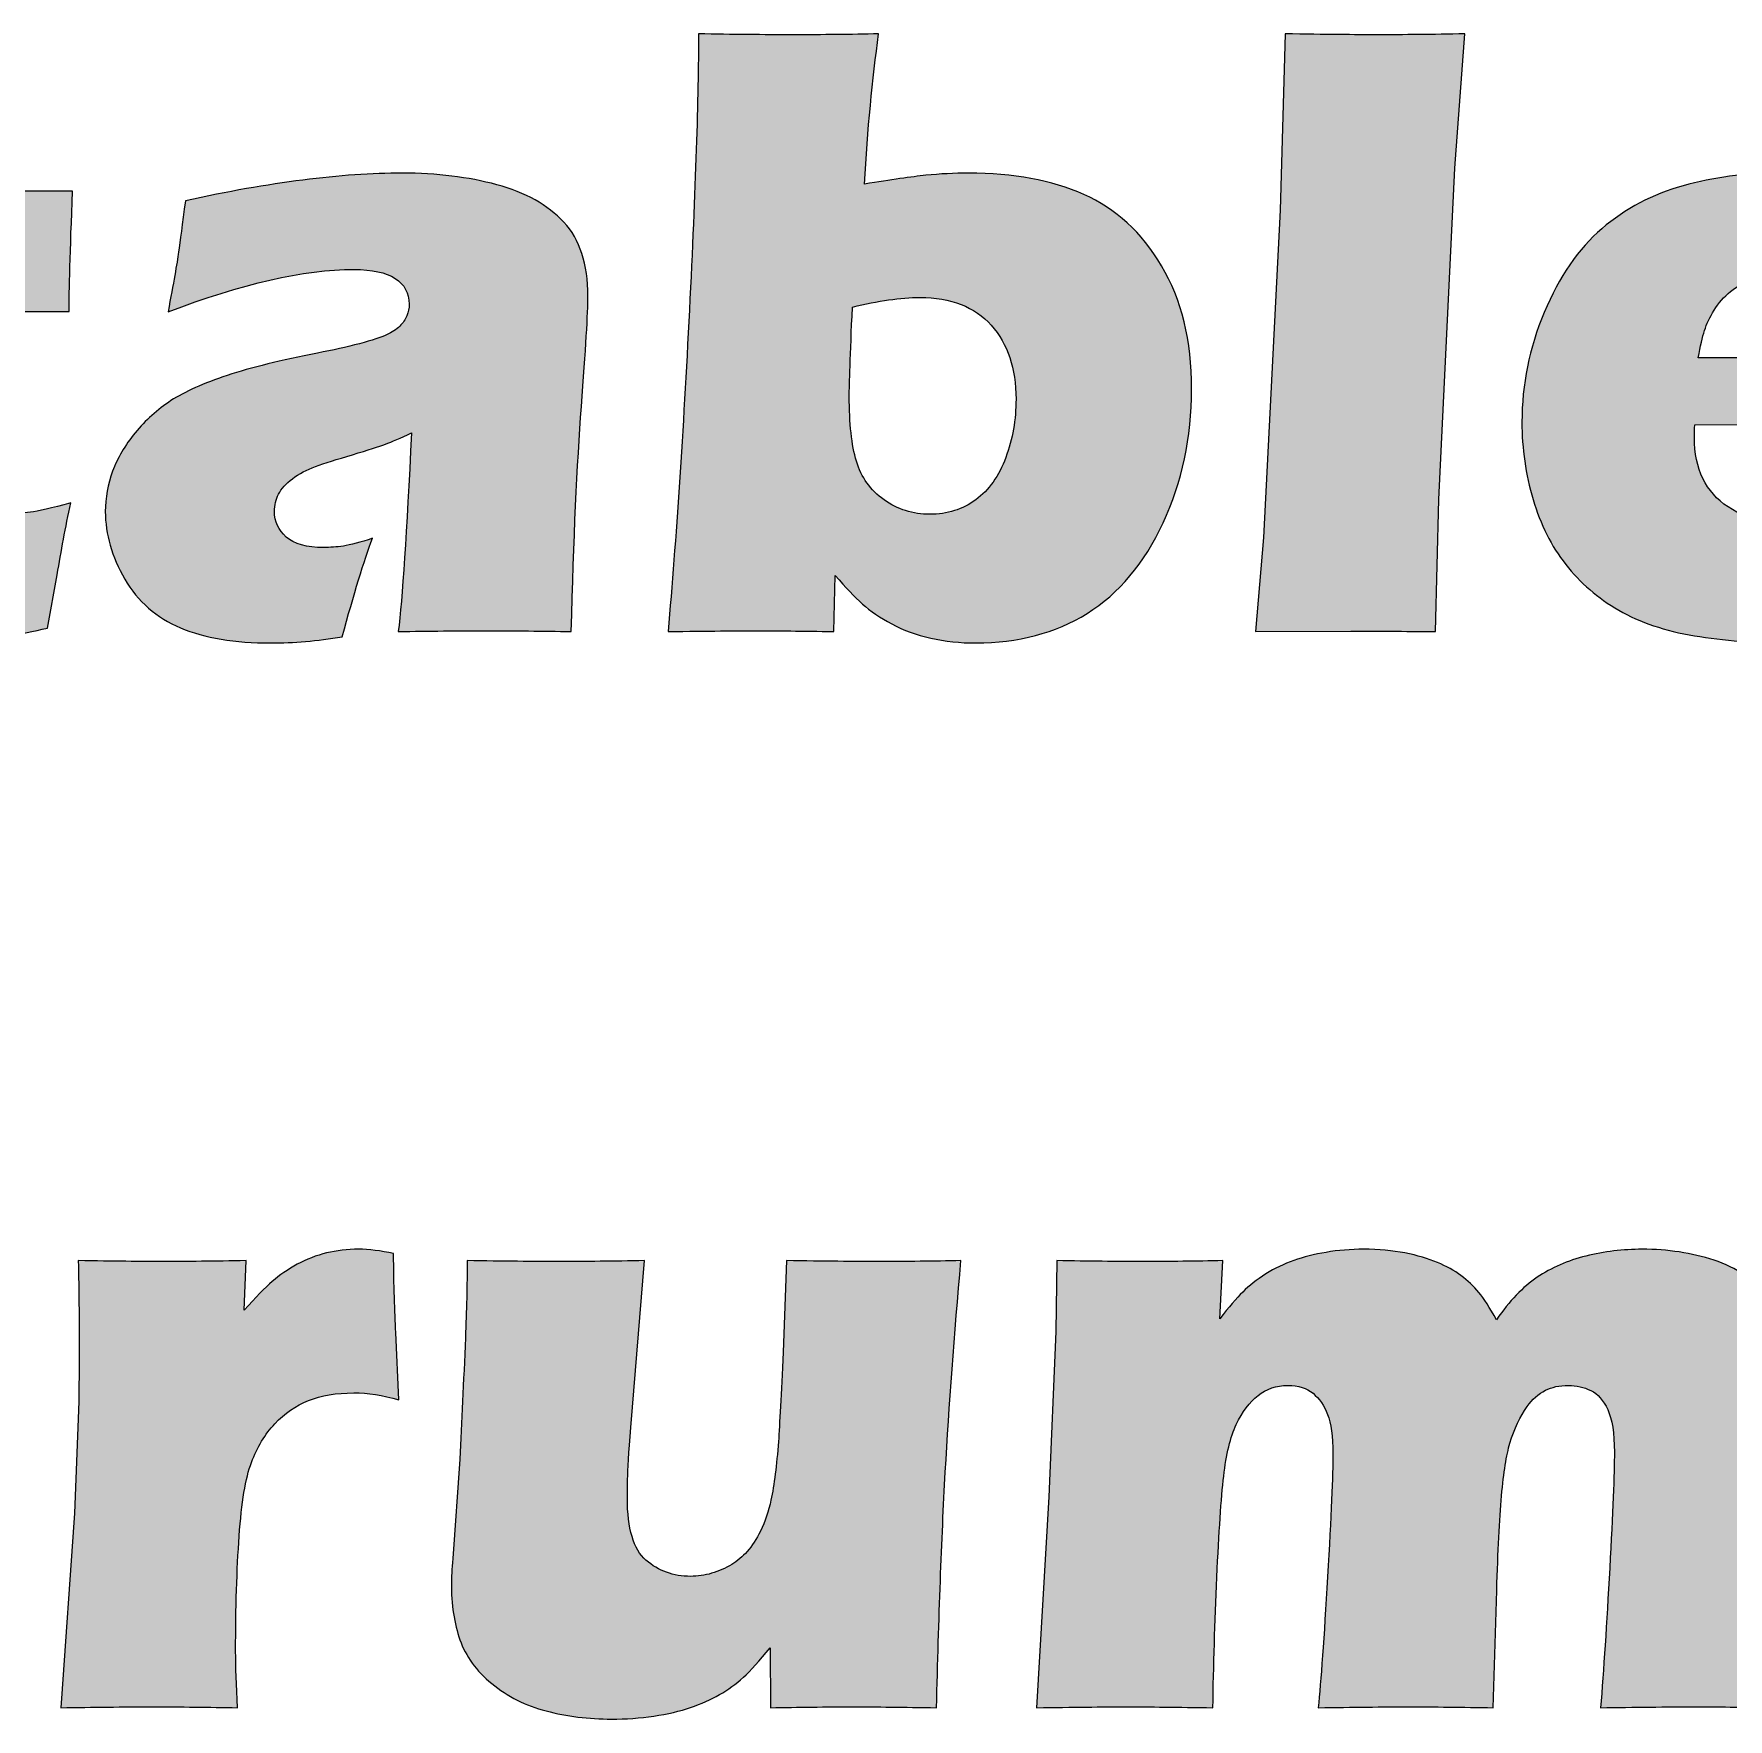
# Model space of a CAD drawing. Header units: inches. Extents: x 85 to 125, y -208 to -80.
# Drawn here: x 110.366 to 115.032, y -103.417 to -98.777 of the extents above; entities that cross this region are included whole.
import ezdxf

# ---------------------------------------------------------------- set-up
doc = ezdxf.new("R2010")
doc.units = ezdxf.units.IN
doc.header["$MEASUREMENT"] = 0
doc.layers.add('cut rectangle', color=7, linetype='Continuous')

# ---------------------------------------------------------------- blocks, each defined once
blk = doc.blocks.new('block 18')
at = {"layer": 'cut rectangle', "true_color": 0x1c1c1b}
h = blk.add_hatch(color=250, dxfattribs=at)
h.dxf.hatch_style = 2
edge = h.paths.add_edge_path()
edge.add_spline(control_points=[(112.1124, -100.4225), (112.1348, -100.1693), (112.1544, -99.8742), (112.1713, -99.5374), (112.1882, -99.2007), (112.1964, -98.9469), (112.1964, -98.7766), (112.2898, -98.7781), (112.3769, -98.779), (112.4583, -98.779), (112.5378, -98.779), (112.616, -98.7781), (112.6925, -98.7766), (112.6749, -98.902), (112.6619, -99.0398), (112.6539, -99.1902), (112.7273, -99.1781), (112.7835, -99.17), (112.8227, -99.166), (112.862, -99.1621), (112.9013, -99.16), (112.9399, -99.16), (113.0636, -99.16), (113.1693, -99.1795), (113.2575, -99.2184), (113.3454, -99.2575), (113.417, -99.3231), (113.4718, -99.4156), (113.5269, -99.5081), (113.5545, -99.621), (113.5545, -99.7545), (113.5545, -99.888), (113.5283, -100.0108), (113.4759, -100.1227), (113.4239, -100.2351), (113.354, -100.3181), (113.2665, -100.3725), (113.1786, -100.4266), (113.0766, -100.4538), (112.9602, -100.4538), (112.9168, -100.4538), (112.8755, -100.4493), (112.8358, -100.4406), (112.7966, -100.4318), (112.7607, -100.4187), (112.7287, -100.4015), (112.6963, -100.3841), (112.6694, -100.3658), (112.6477, -100.3465), (112.626, -100.3272), (112.6012, -100.301), (112.573, -100.2681), (112.573, -100.2681), (112.5688, -100.4225), (112.5688, -100.4225), (112.4827, -100.4209), (112.4107, -100.4201), (112.3525, -100.4201), (112.3053, -100.4201), (112.225, -100.4209), (112.1124, -100.4225)], knot_values=[0, 0, 0, 0, 1, 1, 1, 2, 2, 2, 3, 3, 3, 4, 4, 4, 5, 5, 5, 6, 6, 6, 7, 7, 7, 8, 8, 8, 9, 9, 9, 10, 10, 10, 11, 11, 11, 12, 12, 12, 13, 13, 13, 14, 14, 14, 15, 15, 15, 16, 16, 16, 17, 17, 17, 18, 18, 18, 19, 19, 19, 20, 20, 20, 20], degree=3, periodic=1)
edge = h.paths.add_edge_path()
edge.add_spline(control_points=[(112.6202, -99.529), (112.6143, -99.6625), (112.6116, -99.744), (112.6116, -99.7738), (112.6116, -99.8494), (112.6181, -99.9091), (112.6312, -99.9534), (112.6446, -99.9977), (112.6698, -100.033), (112.7073, -100.0595), (112.7445, -100.0861), (112.7866, -100.0993), (112.8334, -100.0993), (112.8817, -100.0993), (112.9237, -100.0861), (112.9599, -100.0595), (112.996, -100.033), (113.0236, -99.9942), (113.0425, -99.9433), (113.0615, -99.8921), (113.0708, -99.8385), (113.0708, -99.7822), (113.0708, -99.6978), (113.0481, -99.6301), (113.0026, -99.5791), (112.9571, -99.5279), (112.8916, -99.5025), (112.8062, -99.5025), (112.7532, -99.5025), (112.6911, -99.5112), (112.6202, -99.529)], knot_values=[0, 0, 0, 0, 1, 1, 1, 2, 2, 2, 3, 3, 3, 4, 4, 4, 5, 5, 5, 6, 6, 6, 7, 7, 7, 8, 8, 8, 9, 9, 9, 10, 10, 10, 10], degree=3, periodic=1)
h = blk.add_hatch(color=250, dxfattribs=at)
h.dxf.hatch_style = 2
edge = h.paths.add_edge_path()
edge.add_spline(control_points=[(113.7305, -100.4225), (113.7305, -100.4225), (113.7522, -100.1631), (113.7522, -100.1631), (113.7522, -100.1631), (113.7987, -99.2616), (113.7987, -99.2616), (113.7987, -99.2616), (113.8118, -98.7766), (113.8118, -98.7766), (113.9238, -98.7781), (114.0079, -98.779), (114.0644, -98.779), (114.1374, -98.779), (114.2184, -98.7781), (114.3069, -98.7766), (114.3069, -98.7766), (114.2793, -99.1467), (114.2793, -99.1467), (114.2793, -99.1467), (114.2352, -100.0583), (114.2352, -100.0583), (114.2352, -100.0583), (114.2256, -100.4225), (114.2256, -100.4225), (114.1395, -100.4216), (114.0616, -100.4213), (113.9924, -100.4213), (113.9924, -100.4213), (113.7305, -100.4225), (113.7305, -100.4225)], knot_values=[0, 0, 0, 0, 1, 1, 1, 2, 2, 2, 3, 3, 3, 4, 4, 4, 5, 5, 5, 6, 6, 6, 7, 7, 7, 8, 8, 8, 9, 9, 9, 10, 10, 10, 10], degree=3, periodic=1)
h = blk.add_hatch(color=250, dxfattribs=at)
h.dxf.hatch_style = 2
edge = h.paths.add_edge_path()
edge.add_spline(control_points=[(110.4677, -100.068), (110.4532, -100.1355), (110.4408, -100.2015), (110.4305, -100.2657), (110.4305, -100.2657), (110.4036, -100.4128), (110.4036, -100.4128), (110.3244, -100.4306), (110.262, -100.4418), (110.2176, -100.4466), (110.1728, -100.4514), (110.1297, -100.4538), (110.088, -100.4538), (110.0195, -100.4538), (109.9588, -100.448), (109.9058, -100.4362), (109.8527, -100.4247), (109.8086, -100.4033), (109.7731, -100.3725), (109.7377, -100.3415), (109.7135, -100.3058), (109.7008, -100.2657), (109.6881, -100.2256), (109.6815, -100.1829), (109.6815, -100.1379), (109.6815, -100.1298), (109.6818, -100.1155), (109.6825, -100.0952), (109.6836, -100.0745), (109.6863, -100.029), (109.6912, -99.9582), (109.6912, -99.9582), (109.7173, -99.541), (109.7173, -99.541), (109.7173, -99.541), (109.5296, -99.541), (109.5296, -99.541), (109.5337, -99.4856), (109.5372, -99.4124), (109.5403, -99.3216), (109.5403, -99.3216), (109.544, -99.2094), (109.544, -99.2094), (109.544, -99.2094), (109.7439, -99.2094), (109.7439, -99.2094), (109.7487, -99.1724), (109.7545, -99.0916), (109.7618, -98.9671), (109.7618, -98.9671), (109.9681, -98.9249), (109.9681, -98.9249), (110.006, -98.9176), (110.0866, -98.8992), (110.2096, -98.8694), (110.2041, -98.9747), (110.2, -99.088), (110.1976, -99.2094), (110.1976, -99.2094), (110.4725, -99.2094), (110.4725, -99.2094), (110.466, -99.3767), (110.4629, -99.4871), (110.4629, -99.541), (110.4629, -99.541), (110.1855, -99.541), (110.1855, -99.541), (110.1855, -99.541), (110.1711, -99.8425), (110.1711, -99.8425), (110.1693, -99.8874), (110.1686, -99.9164), (110.1686, -99.9293), (110.1686, -99.9679), (110.1728, -100.0001), (110.181, -100.0258), (110.1897, -100.0514), (110.2045, -100.07), (110.2258, -100.0812), (110.2472, -100.0924), (110.2706, -100.0981), (110.2965, -100.0981), (110.3157, -100.0981), (110.3357, -100.0967), (110.3567, -100.0938), (110.3778, -100.091), (110.4146, -100.0824), (110.4677, -100.068)], knot_values=[0, 0, 0, 0, 1, 1, 1, 2, 2, 2, 3, 3, 3, 4, 4, 4, 5, 5, 5, 6, 6, 6, 7, 7, 7, 8, 8, 8, 9, 9, 9, 10, 10, 10, 11, 11, 11, 12, 12, 12, 13, 13, 13, 14, 14, 14, 15, 15, 15, 16, 16, 16, 17, 17, 17, 18, 18, 18, 19, 19, 19, 20, 20, 20, 21, 21, 21, 22, 22, 22, 23, 23, 23, 24, 24, 24, 25, 25, 25, 26, 26, 26, 27, 27, 27, 28, 28, 28, 29, 29, 29, 29], degree=3, periodic=1)
h = blk.add_hatch(color=250, dxfattribs=at)
h.dxf.hatch_style = 2
edge = h.paths.add_edge_path()
edge.add_spline(control_points=[(110.7354, -99.5422), (110.7505, -99.4627), (110.7602, -99.4079), (110.7643, -99.3776), (110.7684, -99.3476), (110.7746, -99.3002), (110.7836, -99.236), (111.0151, -99.1853), (111.2142, -99.16), (111.3806, -99.16), (111.4754, -99.16), (111.5622, -99.1707), (111.6411, -99.1919), (111.7196, -99.2132), (111.7813, -99.2477), (111.8254, -99.2951), (111.8698, -99.3424), (111.8919, -99.4105), (111.8919, -99.4988), (111.8919, -99.5438), (111.8857, -99.6451), (111.874, -99.8027), (111.8619, -99.9603), (111.8526, -100.1668), (111.8461, -100.4225), (111.7672, -100.4209), (111.689, -100.4201), (111.6108, -100.4201), (111.5353, -100.4201), (111.4547, -100.4209), (111.3696, -100.4225), (111.3806, -100.3341), (111.3927, -100.1515), (111.4061, -99.875), (111.3755, -99.8895), (111.3517, -99.9), (111.3345, -99.9064), (111.3172, -99.9128), (111.2869, -99.9224), (111.2435, -99.9353), (111.2004, -99.9482), (111.1663, -99.9591), (111.1419, -99.9679), (111.1174, -99.9767), (111.0964, -99.988), (111.0781, -100.0016), (111.0602, -100.0153), (111.0475, -100.0294), (111.0399, -100.0439), (111.0323, -100.0583), (111.0285, -100.0743), (111.0285, -100.0921), (111.0285, -100.1195), (111.0392, -100.1427), (111.0609, -100.162), (111.0826, -100.1813), (111.1171, -100.191), (111.1646, -100.191), (111.1815, -100.191), (111.1994, -100.1896), (111.2187, -100.1868), (111.238, -100.1839), (111.2649, -100.1768), (111.2986, -100.1656), (111.2752, -100.2275), (111.2473, -100.3179), (111.2153, -100.4369), (111.146, -100.4481), (111.0806, -100.4538), (111.0189, -100.4538), (110.919, -100.4538), (110.836, -100.44), (110.7698, -100.4121), (110.7033, -100.3846), (110.6523, -100.3396), (110.6165, -100.2778), (110.5807, -100.2159), (110.5628, -100.1539), (110.5628, -100.0921), (110.5628, -100.0544), (110.5697, -100.0173), (110.5827, -99.9811), (110.5962, -99.945), (110.6168, -99.9097), (110.6448, -99.875), (110.673, -99.8404), (110.7061, -99.811), (110.7436, -99.7865), (110.7815, -99.7619), (110.8332, -99.7388), (110.8987, -99.7171), (110.9641, -99.6954), (111.0471, -99.6749), (111.1474, -99.6556), (111.1894, -99.6475), (111.2277, -99.6389), (111.2625, -99.6297), (111.2976, -99.6204), (111.3224, -99.6124), (111.3372, -99.6056), (111.3524, -99.5987), (111.3644, -99.5906), (111.3734, -99.5815), (111.3827, -99.5722), (111.3892, -99.5626), (111.3934, -99.5526), (111.3975, -99.5424), (111.3996, -99.5317), (111.3996, -99.5205), (111.3996, -99.4901), (111.3865, -99.4665), (111.361, -99.4499), (111.3352, -99.4336), (111.2973, -99.4253), (111.2476, -99.4253), (111.1095, -99.4253), (110.9386, -99.4642), (110.7354, -99.5422)], knot_values=[0, 0, 0, 0, 1, 1, 1, 2, 2, 2, 3, 3, 3, 4, 4, 4, 5, 5, 5, 6, 6, 6, 7, 7, 7, 8, 8, 8, 9, 9, 9, 10, 10, 10, 11, 11, 11, 12, 12, 12, 13, 13, 13, 14, 14, 14, 15, 15, 15, 16, 16, 16, 17, 17, 17, 18, 18, 18, 19, 19, 19, 20, 20, 20, 21, 21, 21, 22, 22, 22, 23, 23, 23, 24, 24, 24, 25, 25, 25, 26, 26, 26, 27, 27, 27, 28, 28, 28, 29, 29, 29, 30, 30, 30, 31, 31, 31, 32, 32, 32, 33, 33, 33, 34, 34, 34, 35, 35, 35, 36, 36, 36, 37, 37, 37, 38, 38, 38, 39, 39, 39, 39], degree=3, periodic=1)
h = blk.add_hatch(color=250, dxfattribs=at)
h.dxf.hatch_style = 2
edge = h.paths.add_edge_path()
edge.add_spline(control_points=[(115.6915, -100.0583), (115.6811, -100.1066), (115.6608, -100.2232), (115.6312, -100.408), (115.5378, -100.4264), (115.4596, -100.4387), (115.3962, -100.4449), (115.3325, -100.4507), (115.2681, -100.4538), (115.2033, -100.4538), (115.1075, -100.4538), (115.0193, -100.4473), (114.9391, -100.434), (114.8588, -100.4207), (114.7892, -100.3971), (114.731, -100.3636), (114.6728, -100.3298), (114.6238, -100.2878), (114.5846, -100.2376), (114.5453, -100.1873), (114.5153, -100.1277), (114.4946, -100.0587), (114.4743, -99.9896), (114.464, -99.9186), (114.464, -99.8454), (114.464, -99.7427), (114.4847, -99.6422), (114.5253, -99.5436), (114.5667, -99.4453), (114.6194, -99.3684), (114.6841, -99.313), (114.7489, -99.2577), (114.8233, -99.2182), (114.9077, -99.195), (114.9921, -99.1717), (115.0786, -99.16), (115.1668, -99.16), (115.2584, -99.16), (115.3459, -99.1707), (115.4293, -99.1919), (115.5123, -99.2132), (115.583, -99.2504), (115.6408, -99.3035), (115.6987, -99.3566), (115.74, -99.4165), (115.7645, -99.4832), (115.789, -99.5498), (115.8014, -99.6218), (115.8014, -99.699), (115.8014, -99.7448), (115.7959, -99.7958), (115.7855, -99.8521), (115.7855, -99.8521), (114.9401, -99.8533), (114.9401, -99.8533), (114.9394, -99.8661), (114.9391, -99.8778), (114.9391, -99.8881), (114.9391, -99.9746), (114.9701, -100.0383), (115.0317, -100.0792), (115.0937, -100.12), (115.1695, -100.1403), (115.2584, -100.1403), (115.3115, -100.1403), (115.3721, -100.1341), (115.44, -100.1217), (115.5079, -100.1091), (115.5919, -100.0881), (115.6915, -100.0583)], knot_values=[0, 0, 0, 0, 1, 1, 1, 2, 2, 2, 3, 3, 3, 4, 4, 4, 5, 5, 5, 6, 6, 6, 7, 7, 7, 8, 8, 8, 9, 9, 9, 10, 10, 10, 11, 11, 11, 12, 12, 12, 13, 13, 13, 14, 14, 14, 15, 15, 15, 16, 16, 16, 17, 17, 17, 18, 18, 18, 19, 19, 19, 20, 20, 20, 21, 21, 21, 22, 22, 22, 23, 23, 23, 23], degree=3, periodic=1)
edge = h.paths.add_edge_path()
edge.add_spline(control_points=[(114.9497, -99.6689), (114.9497, -99.6689), (115.348, -99.6689), (115.348, -99.6689), (115.3487, -99.6552), (115.349, -99.6435), (115.349, -99.6339), (115.349, -99.592), (115.3415, -99.5564), (115.3266, -99.5266), (115.3118, -99.4968), (115.2905, -99.4751), (115.2629, -99.4615), (115.235, -99.4478), (115.204, -99.441), (115.1695, -99.441), (115.1454, -99.441), (115.122, -99.4447), (115.0993, -99.4523), (115.0769, -99.4601), (115.0565, -99.4713), (115.0386, -99.4861), (115.0204, -99.5011), (115.0056, -99.5181), (114.9932, -99.5374), (114.9814, -99.5567), (114.9725, -99.5753), (114.967, -99.5936), (114.9611, -99.6115), (114.9556, -99.6366), (114.9497, -99.6689)], knot_values=[0, 0, 0, 0, 1, 1, 1, 2, 2, 2, 3, 3, 3, 4, 4, 4, 5, 5, 5, 6, 6, 6, 7, 7, 7, 8, 8, 8, 9, 9, 9, 10, 10, 10, 10], degree=3, periodic=1)
h = blk.add_hatch(color=250, dxfattribs=at)
h.dxf.hatch_style = 2
edge = h.paths.add_edge_path()
edge.add_spline(control_points=[(110.4401, -103.3858), (110.4401, -103.3858), (110.4777, -102.8504), (110.4777, -102.8504), (110.4777, -102.8504), (110.4897, -102.5429), (110.4897, -102.5429), (110.4904, -102.4875), (110.4908, -102.4308), (110.4908, -102.3729), (110.4908, -102.3142), (110.4901, -102.2415), (110.4883, -102.1547), (110.5858, -102.1562), (110.663, -102.1571), (110.7199, -102.1571), (110.7867, -102.1571), (110.8635, -102.1562), (110.9503, -102.1547), (110.9503, -102.1547), (110.9452, -102.2909), (110.9452, -102.2909), (110.9765, -102.2556), (111.0024, -102.2292), (111.0227, -102.212), (111.0427, -102.1946), (111.0654, -102.1789), (111.0912, -102.1648), (111.1171, -102.1509), (111.1439, -102.1404), (111.1722, -102.1335), (111.2001, -102.1268), (111.2297, -102.1233), (111.26, -102.1233), (111.289, -102.1233), (111.3214, -102.1273), (111.3565, -102.1354), (111.3575, -102.223), (111.3596, -102.2954), (111.3627, -102.3524), (111.3627, -102.3524), (111.371, -102.5381), (111.371, -102.5381), (111.3269, -102.5252), (111.2855, -102.5188), (111.247, -102.5188), (111.1987, -102.5188), (111.1574, -102.5259), (111.1222, -102.54), (111.0874, -102.5539), (111.0564, -102.5753), (111.0296, -102.6037), (111.0027, -102.6323), (110.9813, -102.668), (110.9651, -102.7105), (110.949, -102.7531), (110.9379, -102.8206), (110.9314, -102.9131), (110.9248, -103.0056), (110.9217, -103.1112), (110.9217, -103.2302), (110.9217, -103.2721), (110.9235, -103.3239), (110.9266, -103.3858), (110.8487, -103.3842), (110.7702, -103.3834), (110.6913, -103.3834), (110.6134, -103.3834), (110.5297, -103.3842), (110.4401, -103.3858)], knot_values=[0, 0, 0, 0, 1, 1, 1, 2, 2, 2, 3, 3, 3, 4, 4, 4, 5, 5, 5, 6, 6, 6, 7, 7, 7, 8, 8, 8, 9, 9, 9, 10, 10, 10, 11, 11, 11, 12, 12, 12, 13, 13, 13, 14, 14, 14, 15, 15, 15, 16, 16, 16, 17, 17, 17, 18, 18, 18, 19, 19, 19, 20, 20, 20, 21, 21, 21, 22, 22, 22, 23, 23, 23, 23], degree=3, periodic=1)
h = blk.add_hatch(color=250, dxfattribs=at)
h.dxf.hatch_style = 2
edge = h.paths.add_edge_path()
edge.add_spline(control_points=[(113.1276, -103.3858), (113.1276, -103.3858), (113.1614, -102.8046), (113.1614, -102.8046), (113.1614, -102.8046), (113.1807, -102.35), (113.1807, -102.35), (113.1807, -102.35), (113.1831, -102.1547), (113.1831, -102.1547), (113.2716, -102.1562), (113.3495, -102.1571), (113.417, -102.1571), (113.4935, -102.1571), (113.5679, -102.1562), (113.6403, -102.1547), (113.6403, -102.1547), (113.632, -102.315), (113.632, -102.315), (113.6568, -102.2828), (113.6778, -102.2582), (113.695, -102.241), (113.7126, -102.2236), (113.7336, -102.2072), (113.7584, -102.1914), (113.7832, -102.1758), (113.8091, -102.1633), (113.8356, -102.1541), (113.8621, -102.1448), (113.8918, -102.1374), (113.9248, -102.1318), (113.9579, -102.1261), (113.9924, -102.1233), (114.0285, -102.1233), (114.0695, -102.1233), (114.1074, -102.1268), (114.1419, -102.1335), (114.1763, -102.1404), (114.2063, -102.149), (114.2311, -102.1595), (114.2559, -102.17), (114.2776, -102.182), (114.2962, -102.1957), (114.3148, -102.2093), (114.331, -102.2248), (114.3451, -102.242), (114.3593, -102.2594), (114.3754, -102.2845), (114.3941, -102.3174), (114.4292, -102.2659), (114.4667, -102.227), (114.506, -102.2005), (114.5453, -102.174), (114.5901, -102.1545), (114.6404, -102.1421), (114.6907, -102.1295), (114.7424, -102.1233), (114.7954, -102.1233), (114.8653, -102.1233), (114.9311, -102.1333), (114.9932, -102.1535), (115.0552, -102.1736), (115.1058, -102.2082), (115.1458, -102.2578), (115.1854, -102.3071), (115.2054, -102.3714), (115.2054, -102.4501), (115.2054, -102.4871), (115.2026, -102.5429), (115.1974, -102.6177), (115.1923, -102.6924), (115.1847, -102.8208), (115.1754, -103.003), (115.1661, -103.1849), (115.1609, -103.3126), (115.1602, -103.3858), (115.0862, -103.3842), (115.0149, -103.3834), (114.946, -103.3834), (114.8616, -103.3834), (114.7734, -103.3842), (114.6807, -103.3858), (114.689, -103.2836), (114.6972, -103.1556), (114.7058, -103.0016), (114.7144, -102.8478), (114.7186, -102.741), (114.7186, -102.6816), (114.7186, -102.6294), (114.7124, -102.5906), (114.7003, -102.565), (114.6883, -102.5393), (114.6728, -102.5217), (114.6538, -102.5124), (114.6349, -102.503), (114.6142, -102.4983), (114.5918, -102.4983), (114.5673, -102.4983), (114.5467, -102.5028), (114.5288, -102.5117), (114.5095, -102.5214), (114.4926, -102.5364), (114.4781, -102.5567), (114.4588, -102.5834), (114.443, -102.617), (114.4309, -102.6575), (114.4213, -102.6892), (114.4137, -102.7374), (114.4078, -102.8022), (114.4023, -102.8681), (114.3978, -102.955), (114.3947, -103.0626), (114.3947, -103.0626), (114.3851, -103.3858), (114.3851, -103.3858), (114.299, -103.3842), (114.2215, -103.3834), (114.1525, -103.3834), (114.0819, -103.3834), (113.9986, -103.3842), (113.9031, -103.3858), (113.9104, -103.3143), (113.919, -103.194), (113.9286, -103.0252), (113.9386, -102.8564), (113.9434, -102.7434), (113.9434, -102.6864), (113.9434, -102.6382), (113.9386, -102.602), (113.929, -102.5779), (113.9193, -102.5538), (113.9059, -102.5345), (113.8887, -102.52), (113.8714, -102.5055), (113.8483, -102.4983), (113.8194, -102.4983), (113.7881, -102.4983), (113.7605, -102.5076), (113.7374, -102.526), (113.714, -102.5445), (113.694, -102.571), (113.6775, -102.6056), (113.6609, -102.6402), (113.6496, -102.6878), (113.6427, -102.7484), (113.6358, -102.8092), (113.6296, -102.9019), (113.6237, -103.0264), (113.6182, -103.151), (113.6148, -103.2709), (113.613, -103.3858), (113.5156, -103.3842), (113.4367, -103.3834), (113.3764, -103.3834), (113.3095, -103.3834), (113.2269, -103.3842), (113.1276, -103.3858)], knot_values=[0, 0, 0, 0, 1, 1, 1, 2, 2, 2, 3, 3, 3, 4, 4, 4, 5, 5, 5, 6, 6, 6, 7, 7, 7, 8, 8, 8, 9, 9, 9, 10, 10, 10, 11, 11, 11, 12, 12, 12, 13, 13, 13, 14, 14, 14, 15, 15, 15, 16, 16, 16, 17, 17, 17, 18, 18, 18, 19, 19, 19, 20, 20, 20, 21, 21, 21, 22, 22, 22, 23, 23, 23, 24, 24, 24, 25, 25, 25, 26, 26, 26, 27, 27, 27, 28, 28, 28, 29, 29, 29, 30, 30, 30, 31, 31, 31, 32, 32, 32, 33, 33, 33, 34, 34, 34, 35, 35, 35, 36, 36, 36, 37, 37, 37, 38, 38, 38, 39, 39, 39, 40, 40, 40, 41, 41, 41, 42, 42, 42, 43, 43, 43, 44, 44, 44, 45, 45, 45, 46, 46, 46, 47, 47, 47, 48, 48, 48, 49, 49, 49, 50, 50, 50, 51, 51, 51, 52, 52, 52, 52], degree=3, periodic=1)
h = blk.add_hatch(color=250, dxfattribs=at)
h.dxf.hatch_style = 2
edge = h.paths.add_edge_path()
edge.add_spline(control_points=[(112.852, -103.3858), (112.7604, -103.3842), (112.6839, -103.3834), (112.6229, -103.3834), (112.5471, -103.3834), (112.4713, -103.3842), (112.3949, -103.3858), (112.3949, -103.3858), (112.3935, -103.2206), (112.3935, -103.2206), (112.3645, -103.2567), (112.3401, -103.2838), (112.3201, -103.302), (112.2998, -103.32), (112.2781, -103.336), (112.2543, -103.3496), (112.2305, -103.3632), (112.204, -103.3751), (112.1747, -103.3851), (112.1454, -103.3952), (112.1117, -103.403), (112.0734, -103.4087), (112.0352, -103.4144), (111.9966, -103.4171), (111.957, -103.4171), (111.8936, -103.4171), (111.8337, -103.4097), (111.7768, -103.3947), (111.7203, -103.3799), (111.6704, -103.3548), (111.6273, -103.3194), (111.5842, -103.2841), (111.5549, -103.2438), (111.5394, -103.1989), (111.5236, -103.1539), (111.5157, -103.1015), (111.5157, -103.0421), (111.5157, -103.0276), (111.5171, -103.0051), (111.5195, -102.9746), (111.5195, -102.9746), (111.5388, -102.7009), (111.5388, -102.7009), (111.5443, -102.6005), (111.5494, -102.489), (111.5543, -102.3669), (111.5577, -102.2921), (111.5591, -102.2213), (111.5591, -102.1547), (111.659, -102.1562), (111.7437, -102.1571), (111.8137, -102.1571), (111.8843, -102.1571), (111.9625, -102.1562), (112.0476, -102.1547), (112.0476, -102.1547), (112.01, -102.6141), (112.01, -102.6141), (112.0045, -102.684), (112.0014, -102.7315), (112.0011, -102.757), (112.0007, -102.7822), (112.0004, -102.7994), (112.0004, -102.8082), (112.0004, -102.8926), (112.0176, -102.9496), (112.0517, -102.9794), (112.0862, -103.0092), (112.1272, -103.024), (112.1747, -103.024), (112.194, -103.024), (112.2133, -103.0213), (112.2326, -103.0156), (112.2519, -103.0099), (112.2705, -103.002), (112.2884, -102.9915), (112.3036, -102.9818), (112.3177, -102.9698), (112.3304, -102.9553), (112.3442, -102.94), (112.3563, -102.9215), (112.367, -102.8998), (112.3797, -102.8733), (112.3894, -102.8447), (112.3959, -102.8142), (112.4049, -102.7717), (112.4114, -102.7178), (112.4166, -102.6526), (112.4197, -102.6053), (112.4238, -102.5233), (112.4293, -102.4067), (112.4293, -102.4067), (112.4386, -102.1547), (112.4386, -102.1547), (112.5423, -102.1562), (112.6274, -102.1571), (112.6942, -102.1571), (112.7687, -102.1571), (112.8438, -102.1562), (112.9192, -102.1547), (112.9009, -102.3588), (112.8865, -102.5529), (112.8761, -102.7371), (112.8658, -102.9212), (112.8579, -103.1374), (112.852, -103.3858)], knot_values=[0, 0, 0, 0, 1, 1, 1, 2, 2, 2, 3, 3, 3, 4, 4, 4, 5, 5, 5, 6, 6, 6, 7, 7, 7, 8, 8, 8, 9, 9, 9, 10, 10, 10, 11, 11, 11, 12, 12, 12, 13, 13, 13, 14, 14, 14, 15, 15, 15, 16, 16, 16, 17, 17, 17, 18, 18, 18, 19, 19, 19, 20, 20, 20, 21, 21, 21, 22, 22, 22, 23, 23, 23, 24, 24, 24, 25, 25, 25, 26, 26, 26, 27, 27, 27, 28, 28, 28, 29, 29, 29, 30, 30, 30, 31, 31, 31, 32, 32, 32, 33, 33, 33, 34, 34, 34, 35, 35, 35, 35], degree=3, periodic=1)
at = {"layer": 'cut rectangle', "lineweight": 0}
for points, knots in [([(112.1124, -100.4225), (112.1348, -100.1693), (112.1544, -99.8742), (112.1713, -99.5374), (112.1882, -99.2007), (112.1964, -98.9469), (112.1964, -98.7766), (112.2898, -98.7781), (112.3769, -98.779), (112.4583, -98.779), (112.5378, -98.779), (112.616, -98.7781), (112.6925, -98.7766), (112.6749, -98.902), (112.6619, -99.0398), (112.6539, -99.1902), (112.7273, -99.1781), (112.7835, -99.17), (112.8227, -99.166), (112.862, -99.1621), (112.9013, -99.16), (112.9399, -99.16), (113.0636, -99.16), (113.1693, -99.1795), (113.2575, -99.2184), (113.3454, -99.2575), (113.417, -99.3231), (113.4718, -99.4156), (113.5269, -99.5081), (113.5545, -99.621), (113.5545, -99.7545), (113.5545, -99.888), (113.5283, -100.0108), (113.4759, -100.1227), (113.4239, -100.2351), (113.354, -100.3181), (113.2665, -100.3725), (113.1786, -100.4266), (113.0766, -100.4538), (112.9602, -100.4538), (112.9168, -100.4538), (112.8755, -100.4493), (112.8358, -100.4406), (112.7966, -100.4318), (112.7607, -100.4187), (112.7287, -100.4015), (112.6963, -100.3841), (112.6694, -100.3658), (112.6477, -100.3465), (112.626, -100.3272), (112.6012, -100.301), (112.573, -100.2681), (112.573, -100.2681), (112.5688, -100.4225), (112.5688, -100.4225), (112.4827, -100.4209), (112.4107, -100.4201), (112.3525, -100.4201), (112.3053, -100.4201), (112.225, -100.4209), (112.1124, -100.4225)], [0, 0, 0, 0, 1, 1, 1, 2, 2, 2, 3, 3, 3, 4, 4, 4, 5, 5, 5, 6, 6, 6, 7, 7, 7, 8, 8, 8, 9, 9, 9, 10, 10, 10, 11, 11, 11, 12, 12, 12, 13, 13, 13, 14, 14, 14, 15, 15, 15, 16, 16, 16, 17, 17, 17, 18, 18, 18, 19, 19, 19, 20, 20, 20, 20]), ([(113.7305, -100.4225), (113.7305, -100.4225), (113.7522, -100.1631), (113.7522, -100.1631), (113.7522, -100.1631), (113.7987, -99.2616), (113.7987, -99.2616), (113.7987, -99.2616), (113.8118, -98.7766), (113.8118, -98.7766), (113.9238, -98.7781), (114.0079, -98.779), (114.0644, -98.779), (114.1374, -98.779), (114.2184, -98.7781), (114.3069, -98.7766), (114.3069, -98.7766), (114.2793, -99.1467), (114.2793, -99.1467), (114.2793, -99.1467), (114.2352, -100.0583), (114.2352, -100.0583), (114.2352, -100.0583), (114.2256, -100.4225), (114.2256, -100.4225), (114.1395, -100.4216), (114.0616, -100.4213), (113.9924, -100.4213), (113.9924, -100.4213), (113.7305, -100.4225), (113.7305, -100.4225)], [0, 0, 0, 0, 1, 1, 1, 2, 2, 2, 3, 3, 3, 4, 4, 4, 5, 5, 5, 6, 6, 6, 7, 7, 7, 8, 8, 8, 9, 9, 9, 10, 10, 10, 10]), ([(110.4677, -100.068), (110.4532, -100.1355), (110.4408, -100.2015), (110.4305, -100.2657), (110.4305, -100.2657), (110.4036, -100.4128), (110.4036, -100.4128), (110.3244, -100.4306), (110.262, -100.4418), (110.2176, -100.4466), (110.1728, -100.4514), (110.1297, -100.4538), (110.088, -100.4538), (110.0195, -100.4538), (109.9588, -100.448), (109.9058, -100.4362), (109.8527, -100.4247), (109.8086, -100.4033), (109.7731, -100.3725), (109.7377, -100.3415), (109.7135, -100.3058), (109.7008, -100.2657), (109.6881, -100.2256), (109.6815, -100.1829), (109.6815, -100.1379), (109.6815, -100.1298), (109.6818, -100.1155), (109.6825, -100.0952), (109.6836, -100.0745), (109.6863, -100.029), (109.6912, -99.9582), (109.6912, -99.9582), (109.7173, -99.541), (109.7173, -99.541), (109.7173, -99.541), (109.5296, -99.541), (109.5296, -99.541), (109.5337, -99.4856), (109.5372, -99.4124), (109.5403, -99.3216), (109.5403, -99.3216), (109.544, -99.2094), (109.544, -99.2094), (109.544, -99.2094), (109.7439, -99.2094), (109.7439, -99.2094), (109.7487, -99.1724), (109.7545, -99.0916), (109.7618, -98.9671), (109.7618, -98.9671), (109.9681, -98.9249), (109.9681, -98.9249), (110.006, -98.9176), (110.0866, -98.8992), (110.2096, -98.8694), (110.2041, -98.9747), (110.2, -99.088), (110.1976, -99.2094), (110.1976, -99.2094), (110.4725, -99.2094), (110.4725, -99.2094), (110.466, -99.3767), (110.4629, -99.4871), (110.4629, -99.541), (110.4629, -99.541), (110.1855, -99.541), (110.1855, -99.541), (110.1855, -99.541), (110.1711, -99.8425), (110.1711, -99.8425), (110.1693, -99.8874), (110.1686, -99.9164), (110.1686, -99.9293), (110.1686, -99.9679), (110.1728, -100.0001), (110.181, -100.0258), (110.1897, -100.0514), (110.2045, -100.07), (110.2258, -100.0812), (110.2472, -100.0924), (110.2706, -100.0981), (110.2965, -100.0981), (110.3157, -100.0981), (110.3357, -100.0967), (110.3567, -100.0938), (110.3778, -100.091), (110.4146, -100.0824), (110.4677, -100.068)], [0, 0, 0, 0, 1, 1, 1, 2, 2, 2, 3, 3, 3, 4, 4, 4, 5, 5, 5, 6, 6, 6, 7, 7, 7, 8, 8, 8, 9, 9, 9, 10, 10, 10, 11, 11, 11, 12, 12, 12, 13, 13, 13, 14, 14, 14, 15, 15, 15, 16, 16, 16, 17, 17, 17, 18, 18, 18, 19, 19, 19, 20, 20, 20, 21, 21, 21, 22, 22, 22, 23, 23, 23, 24, 24, 24, 25, 25, 25, 26, 26, 26, 27, 27, 27, 28, 28, 28, 29, 29, 29, 29]), ([(110.7354, -99.5422), (110.7505, -99.4627), (110.7602, -99.4079), (110.7643, -99.3776), (110.7684, -99.3476), (110.7746, -99.3002), (110.7836, -99.236), (111.0151, -99.1853), (111.2142, -99.16), (111.3806, -99.16), (111.4754, -99.16), (111.5622, -99.1707), (111.6411, -99.1919), (111.7196, -99.2132), (111.7813, -99.2477), (111.8254, -99.2951), (111.8698, -99.3424), (111.8919, -99.4105), (111.8919, -99.4988), (111.8919, -99.5438), (111.8857, -99.6451), (111.874, -99.8027), (111.8619, -99.9603), (111.8526, -100.1668), (111.8461, -100.4225), (111.7672, -100.4209), (111.689, -100.4201), (111.6108, -100.4201), (111.5353, -100.4201), (111.4547, -100.4209), (111.3696, -100.4225), (111.3806, -100.3341), (111.3927, -100.1515), (111.4061, -99.875), (111.3755, -99.8895), (111.3517, -99.9), (111.3345, -99.9064), (111.3172, -99.9128), (111.2869, -99.9224), (111.2435, -99.9353), (111.2004, -99.9482), (111.1663, -99.9591), (111.1419, -99.9679), (111.1174, -99.9767), (111.0964, -99.988), (111.0781, -100.0016), (111.0602, -100.0153), (111.0475, -100.0294), (111.0399, -100.0439), (111.0323, -100.0583), (111.0285, -100.0743), (111.0285, -100.0921), (111.0285, -100.1195), (111.0392, -100.1427), (111.0609, -100.162), (111.0826, -100.1813), (111.1171, -100.191), (111.1646, -100.191), (111.1815, -100.191), (111.1994, -100.1896), (111.2187, -100.1868), (111.238, -100.1839), (111.2649, -100.1768), (111.2986, -100.1656), (111.2752, -100.2275), (111.2473, -100.3179), (111.2153, -100.4369), (111.146, -100.4481), (111.0806, -100.4538), (111.0189, -100.4538), (110.919, -100.4538), (110.836, -100.44), (110.7698, -100.4121), (110.7033, -100.3846), (110.6523, -100.3396), (110.6165, -100.2778), (110.5807, -100.2159), (110.5628, -100.1539), (110.5628, -100.0921), (110.5628, -100.0544), (110.5697, -100.0173), (110.5827, -99.9811), (110.5962, -99.945), (110.6168, -99.9097), (110.6448, -99.875), (110.673, -99.8404), (110.7061, -99.811), (110.7436, -99.7865), (110.7815, -99.7619), (110.8332, -99.7388), (110.8987, -99.7171), (110.9641, -99.6954), (111.0471, -99.6749), (111.1474, -99.6556), (111.1894, -99.6475), (111.2277, -99.6389), (111.2625, -99.6297), (111.2976, -99.6204), (111.3224, -99.6124), (111.3372, -99.6056), (111.3524, -99.5987), (111.3644, -99.5906), (111.3734, -99.5815), (111.3827, -99.5722), (111.3892, -99.5626), (111.3934, -99.5526), (111.3975, -99.5424), (111.3996, -99.5317), (111.3996, -99.5205), (111.3996, -99.4901), (111.3865, -99.4665), (111.361, -99.4499), (111.3352, -99.4336), (111.2973, -99.4253), (111.2476, -99.4253), (111.1095, -99.4253), (110.9386, -99.4642), (110.7354, -99.5422)], [0, 0, 0, 0, 1, 1, 1, 2, 2, 2, 3, 3, 3, 4, 4, 4, 5, 5, 5, 6, 6, 6, 7, 7, 7, 8, 8, 8, 9, 9, 9, 10, 10, 10, 11, 11, 11, 12, 12, 12, 13, 13, 13, 14, 14, 14, 15, 15, 15, 16, 16, 16, 17, 17, 17, 18, 18, 18, 19, 19, 19, 20, 20, 20, 21, 21, 21, 22, 22, 22, 23, 23, 23, 24, 24, 24, 25, 25, 25, 26, 26, 26, 27, 27, 27, 28, 28, 28, 29, 29, 29, 30, 30, 30, 31, 31, 31, 32, 32, 32, 33, 33, 33, 34, 34, 34, 35, 35, 35, 36, 36, 36, 37, 37, 37, 38, 38, 38, 39, 39, 39, 39]), ([(115.6915, -100.0583), (115.6811, -100.1066), (115.6608, -100.2232), (115.6312, -100.408), (115.5378, -100.4264), (115.4596, -100.4387), (115.3962, -100.4449), (115.3325, -100.4507), (115.2681, -100.4538), (115.2033, -100.4538), (115.1075, -100.4538), (115.0193, -100.4473), (114.9391, -100.434), (114.8588, -100.4207), (114.7892, -100.3971), (114.731, -100.3636), (114.6728, -100.3298), (114.6238, -100.2878), (114.5846, -100.2376), (114.5453, -100.1873), (114.5153, -100.1277), (114.4946, -100.0587), (114.4743, -99.9896), (114.464, -99.9186), (114.464, -99.8454), (114.464, -99.7427), (114.4847, -99.6422), (114.5253, -99.5436), (114.5667, -99.4453), (114.6194, -99.3684), (114.6841, -99.313), (114.7489, -99.2577), (114.8233, -99.2182), (114.9077, -99.195), (114.9921, -99.1717), (115.0786, -99.16), (115.1668, -99.16), (115.2584, -99.16), (115.3459, -99.1707), (115.4293, -99.1919), (115.5123, -99.2132), (115.583, -99.2504), (115.6408, -99.3035), (115.6987, -99.3566), (115.74, -99.4165), (115.7645, -99.4832), (115.789, -99.5498), (115.8014, -99.6218), (115.8014, -99.699), (115.8014, -99.7448), (115.7959, -99.7958), (115.7855, -99.8521), (115.7855, -99.8521), (114.9401, -99.8533), (114.9401, -99.8533), (114.9394, -99.8661), (114.9391, -99.8778), (114.9391, -99.8881), (114.9391, -99.9746), (114.9701, -100.0383), (115.0317, -100.0792), (115.0937, -100.12), (115.1695, -100.1403), (115.2584, -100.1403), (115.3115, -100.1403), (115.3721, -100.1341), (115.44, -100.1217), (115.5079, -100.1091), (115.5919, -100.0881), (115.6915, -100.0583)], [0, 0, 0, 0, 1, 1, 1, 2, 2, 2, 3, 3, 3, 4, 4, 4, 5, 5, 5, 6, 6, 6, 7, 7, 7, 8, 8, 8, 9, 9, 9, 10, 10, 10, 11, 11, 11, 12, 12, 12, 13, 13, 13, 14, 14, 14, 15, 15, 15, 16, 16, 16, 17, 17, 17, 18, 18, 18, 19, 19, 19, 20, 20, 20, 21, 21, 21, 22, 22, 22, 23, 23, 23, 23]), ([(114.9497, -99.6689), (114.9497, -99.6689), (115.348, -99.6689), (115.348, -99.6689), (115.3487, -99.6552), (115.349, -99.6435), (115.349, -99.6339), (115.349, -99.592), (115.3415, -99.5564), (115.3266, -99.5266), (115.3118, -99.4968), (115.2905, -99.4751), (115.2629, -99.4615), (115.235, -99.4478), (115.204, -99.441), (115.1695, -99.441), (115.1454, -99.441), (115.122, -99.4447), (115.0993, -99.4523), (115.0769, -99.4601), (115.0565, -99.4713), (115.0386, -99.4861), (115.0204, -99.5011), (115.0056, -99.5181), (114.9932, -99.5374), (114.9814, -99.5567), (114.9725, -99.5753), (114.967, -99.5936), (114.9611, -99.6115), (114.9556, -99.6366), (114.9497, -99.6689)], [0, 0, 0, 0, 1, 1, 1, 2, 2, 2, 3, 3, 3, 4, 4, 4, 5, 5, 5, 6, 6, 6, 7, 7, 7, 8, 8, 8, 9, 9, 9, 10, 10, 10, 10]), ([(112.6202, -99.529), (112.6143, -99.6625), (112.6116, -99.744), (112.6116, -99.7738), (112.6116, -99.8494), (112.6181, -99.9091), (112.6312, -99.9534), (112.6446, -99.9977), (112.6698, -100.033), (112.7073, -100.0595), (112.7445, -100.0861), (112.7866, -100.0993), (112.8334, -100.0993), (112.8817, -100.0993), (112.9237, -100.0861), (112.9599, -100.0595), (112.996, -100.033), (113.0236, -99.9942), (113.0425, -99.9433), (113.0615, -99.8921), (113.0708, -99.8385), (113.0708, -99.7822), (113.0708, -99.6978), (113.0481, -99.6301), (113.0026, -99.5791), (112.9571, -99.5279), (112.8916, -99.5025), (112.8062, -99.5025), (112.7532, -99.5025), (112.6911, -99.5112), (112.6202, -99.529)], [0, 0, 0, 0, 1, 1, 1, 2, 2, 2, 3, 3, 3, 4, 4, 4, 5, 5, 5, 6, 6, 6, 7, 7, 7, 8, 8, 8, 9, 9, 9, 10, 10, 10, 10]), ([(110.4401, -103.3858), (110.4401, -103.3858), (110.4777, -102.8504), (110.4777, -102.8504), (110.4777, -102.8504), (110.4897, -102.5429), (110.4897, -102.5429), (110.4904, -102.4875), (110.4908, -102.4308), (110.4908, -102.3729), (110.4908, -102.3142), (110.4901, -102.2415), (110.4883, -102.1547), (110.5858, -102.1562), (110.663, -102.1571), (110.7199, -102.1571), (110.7867, -102.1571), (110.8635, -102.1562), (110.9503, -102.1547), (110.9503, -102.1547), (110.9452, -102.2909), (110.9452, -102.2909), (110.9765, -102.2556), (111.0024, -102.2292), (111.0227, -102.212), (111.0427, -102.1946), (111.0654, -102.1789), (111.0912, -102.1648), (111.1171, -102.1509), (111.1439, -102.1404), (111.1722, -102.1335), (111.2001, -102.1268), (111.2297, -102.1233), (111.26, -102.1233), (111.289, -102.1233), (111.3214, -102.1273), (111.3565, -102.1354), (111.3575, -102.223), (111.3596, -102.2954), (111.3627, -102.3524), (111.3627, -102.3524), (111.371, -102.5381), (111.371, -102.5381), (111.3269, -102.5252), (111.2855, -102.5188), (111.247, -102.5188), (111.1987, -102.5188), (111.1574, -102.5259), (111.1222, -102.54), (111.0874, -102.5539), (111.0564, -102.5753), (111.0296, -102.6037), (111.0027, -102.6323), (110.9813, -102.668), (110.9651, -102.7105), (110.949, -102.7531), (110.9379, -102.8206), (110.9314, -102.9131), (110.9248, -103.0056), (110.9217, -103.1112), (110.9217, -103.2302), (110.9217, -103.2721), (110.9235, -103.3239), (110.9266, -103.3858), (110.8487, -103.3842), (110.7702, -103.3834), (110.6913, -103.3834), (110.6134, -103.3834), (110.5297, -103.3842), (110.4401, -103.3858)], [0, 0, 0, 0, 1, 1, 1, 2, 2, 2, 3, 3, 3, 4, 4, 4, 5, 5, 5, 6, 6, 6, 7, 7, 7, 8, 8, 8, 9, 9, 9, 10, 10, 10, 11, 11, 11, 12, 12, 12, 13, 13, 13, 14, 14, 14, 15, 15, 15, 16, 16, 16, 17, 17, 17, 18, 18, 18, 19, 19, 19, 20, 20, 20, 21, 21, 21, 22, 22, 22, 23, 23, 23, 23]), ([(113.1276, -103.3858), (113.1276, -103.3858), (113.1614, -102.8046), (113.1614, -102.8046), (113.1614, -102.8046), (113.1807, -102.35), (113.1807, -102.35), (113.1807, -102.35), (113.1831, -102.1547), (113.1831, -102.1547), (113.2716, -102.1562), (113.3495, -102.1571), (113.417, -102.1571), (113.4935, -102.1571), (113.5679, -102.1562), (113.6403, -102.1547), (113.6403, -102.1547), (113.632, -102.315), (113.632, -102.315), (113.6568, -102.2828), (113.6778, -102.2582), (113.695, -102.241), (113.7126, -102.2236), (113.7336, -102.2072), (113.7584, -102.1914), (113.7832, -102.1758), (113.8091, -102.1633), (113.8356, -102.1541), (113.8621, -102.1448), (113.8918, -102.1374), (113.9248, -102.1318), (113.9579, -102.1261), (113.9924, -102.1233), (114.0285, -102.1233), (114.0695, -102.1233), (114.1074, -102.1268), (114.1419, -102.1335), (114.1763, -102.1404), (114.2063, -102.149), (114.2311, -102.1595), (114.2559, -102.17), (114.2776, -102.182), (114.2962, -102.1957), (114.3148, -102.2093), (114.331, -102.2248), (114.3451, -102.242), (114.3593, -102.2594), (114.3754, -102.2845), (114.3941, -102.3174), (114.4292, -102.2659), (114.4667, -102.227), (114.506, -102.2005), (114.5453, -102.174), (114.5901, -102.1545), (114.6404, -102.1421), (114.6907, -102.1295), (114.7424, -102.1233), (114.7954, -102.1233), (114.8653, -102.1233), (114.9311, -102.1333), (114.9932, -102.1535), (115.0552, -102.1736), (115.1058, -102.2082), (115.1458, -102.2578), (115.1854, -102.3071), (115.2054, -102.3714), (115.2054, -102.4501), (115.2054, -102.4871), (115.2026, -102.5429), (115.1974, -102.6177), (115.1923, -102.6924), (115.1847, -102.8208), (115.1754, -103.003), (115.1661, -103.1849), (115.1609, -103.3126), (115.1602, -103.3858), (115.0862, -103.3842), (115.0149, -103.3834), (114.946, -103.3834), (114.8616, -103.3834), (114.7734, -103.3842), (114.6807, -103.3858), (114.689, -103.2836), (114.6972, -103.1556), (114.7058, -103.0016), (114.7144, -102.8478), (114.7186, -102.741), (114.7186, -102.6816), (114.7186, -102.6294), (114.7124, -102.5906), (114.7003, -102.565), (114.6883, -102.5393), (114.6728, -102.5217), (114.6538, -102.5124), (114.6349, -102.503), (114.6142, -102.4983), (114.5918, -102.4983), (114.5673, -102.4983), (114.5467, -102.5028), (114.5288, -102.5117), (114.5095, -102.5214), (114.4926, -102.5364), (114.4781, -102.5567), (114.4588, -102.5834), (114.443, -102.617), (114.4309, -102.6575), (114.4213, -102.6892), (114.4137, -102.7374), (114.4078, -102.8022), (114.4023, -102.8681), (114.3978, -102.955), (114.3947, -103.0626), (114.3947, -103.0626), (114.3851, -103.3858), (114.3851, -103.3858), (114.299, -103.3842), (114.2215, -103.3834), (114.1525, -103.3834), (114.0819, -103.3834), (113.9986, -103.3842), (113.9031, -103.3858), (113.9104, -103.3143), (113.919, -103.194), (113.9286, -103.0252), (113.9386, -102.8564), (113.9434, -102.7434), (113.9434, -102.6864), (113.9434, -102.6382), (113.9386, -102.602), (113.929, -102.5779), (113.9193, -102.5538), (113.9059, -102.5345), (113.8887, -102.52), (113.8714, -102.5055), (113.8483, -102.4983), (113.8194, -102.4983), (113.7881, -102.4983), (113.7605, -102.5076), (113.7374, -102.526), (113.714, -102.5445), (113.694, -102.571), (113.6775, -102.6056), (113.6609, -102.6402), (113.6496, -102.6878), (113.6427, -102.7484), (113.6358, -102.8092), (113.6296, -102.9019), (113.6237, -103.0264), (113.6182, -103.151), (113.6148, -103.2709), (113.613, -103.3858), (113.5156, -103.3842), (113.4367, -103.3834), (113.3764, -103.3834), (113.3095, -103.3834), (113.2269, -103.3842), (113.1276, -103.3858)], [0, 0, 0, 0, 1, 1, 1, 2, 2, 2, 3, 3, 3, 4, 4, 4, 5, 5, 5, 6, 6, 6, 7, 7, 7, 8, 8, 8, 9, 9, 9, 10, 10, 10, 11, 11, 11, 12, 12, 12, 13, 13, 13, 14, 14, 14, 15, 15, 15, 16, 16, 16, 17, 17, 17, 18, 18, 18, 19, 19, 19, 20, 20, 20, 21, 21, 21, 22, 22, 22, 23, 23, 23, 24, 24, 24, 25, 25, 25, 26, 26, 26, 27, 27, 27, 28, 28, 28, 29, 29, 29, 30, 30, 30, 31, 31, 31, 32, 32, 32, 33, 33, 33, 34, 34, 34, 35, 35, 35, 36, 36, 36, 37, 37, 37, 38, 38, 38, 39, 39, 39, 40, 40, 40, 41, 41, 41, 42, 42, 42, 43, 43, 43, 44, 44, 44, 45, 45, 45, 46, 46, 46, 47, 47, 47, 48, 48, 48, 49, 49, 49, 50, 50, 50, 51, 51, 51, 52, 52, 52, 52]), ([(112.852, -103.3858), (112.7604, -103.3842), (112.6839, -103.3834), (112.6229, -103.3834), (112.5471, -103.3834), (112.4713, -103.3842), (112.3949, -103.3858), (112.3949, -103.3858), (112.3935, -103.2206), (112.3935, -103.2206), (112.3645, -103.2567), (112.3401, -103.2838), (112.3201, -103.302), (112.2998, -103.32), (112.2781, -103.336), (112.2543, -103.3496), (112.2305, -103.3632), (112.204, -103.3751), (112.1747, -103.3851), (112.1454, -103.3952), (112.1117, -103.403), (112.0734, -103.4087), (112.0352, -103.4144), (111.9966, -103.4171), (111.957, -103.4171), (111.8936, -103.4171), (111.8337, -103.4097), (111.7768, -103.3947), (111.7203, -103.3799), (111.6704, -103.3548), (111.6273, -103.3194), (111.5842, -103.2841), (111.5549, -103.2438), (111.5394, -103.1989), (111.5236, -103.1539), (111.5157, -103.1015), (111.5157, -103.0421), (111.5157, -103.0276), (111.5171, -103.0051), (111.5195, -102.9746), (111.5195, -102.9746), (111.5388, -102.7009), (111.5388, -102.7009), (111.5443, -102.6005), (111.5494, -102.489), (111.5543, -102.3669), (111.5577, -102.2921), (111.5591, -102.2213), (111.5591, -102.1547), (111.659, -102.1562), (111.7437, -102.1571), (111.8137, -102.1571), (111.8843, -102.1571), (111.9625, -102.1562), (112.0476, -102.1547), (112.0476, -102.1547), (112.01, -102.6141), (112.01, -102.6141), (112.0045, -102.684), (112.0014, -102.7315), (112.0011, -102.757), (112.0007, -102.7822), (112.0004, -102.7994), (112.0004, -102.8082), (112.0004, -102.8926), (112.0176, -102.9496), (112.0517, -102.9794), (112.0862, -103.0092), (112.1272, -103.024), (112.1747, -103.024), (112.194, -103.024), (112.2133, -103.0213), (112.2326, -103.0156), (112.2519, -103.0099), (112.2705, -103.002), (112.2884, -102.9915), (112.3036, -102.9818), (112.3177, -102.9698), (112.3304, -102.9553), (112.3442, -102.94), (112.3563, -102.9215), (112.367, -102.8998), (112.3797, -102.8733), (112.3894, -102.8447), (112.3959, -102.8142), (112.4049, -102.7717), (112.4114, -102.7178), (112.4166, -102.6526), (112.4197, -102.6053), (112.4238, -102.5233), (112.4293, -102.4067), (112.4293, -102.4067), (112.4386, -102.1547), (112.4386, -102.1547), (112.5423, -102.1562), (112.6274, -102.1571), (112.6942, -102.1571), (112.7687, -102.1571), (112.8438, -102.1562), (112.9192, -102.1547), (112.9009, -102.3588), (112.8865, -102.5529), (112.8761, -102.7371), (112.8658, -102.9212), (112.8579, -103.1374), (112.852, -103.3858)], [0, 0, 0, 0, 1, 1, 1, 2, 2, 2, 3, 3, 3, 4, 4, 4, 5, 5, 5, 6, 6, 6, 7, 7, 7, 8, 8, 8, 9, 9, 9, 10, 10, 10, 11, 11, 11, 12, 12, 12, 13, 13, 13, 14, 14, 14, 15, 15, 15, 16, 16, 16, 17, 17, 17, 18, 18, 18, 19, 19, 19, 20, 20, 20, 21, 21, 21, 22, 22, 22, 23, 23, 23, 24, 24, 24, 25, 25, 25, 26, 26, 26, 27, 27, 27, 28, 28, 28, 29, 29, 29, 30, 30, 30, 31, 31, 31, 32, 32, 32, 33, 33, 33, 34, 34, 34, 35, 35, 35, 35])]:
    blk.add_open_spline(points, degree=3, knots=knots, dxfattribs=at)

msp = doc.modelspace()

# ---------------------------------------------------------------- block references
at = {"layer": 'cut rectangle'}
msp.add_blockref('block 18', (0, 0), dxfattribs=at)

doc.saveas('drawing.dxf')
